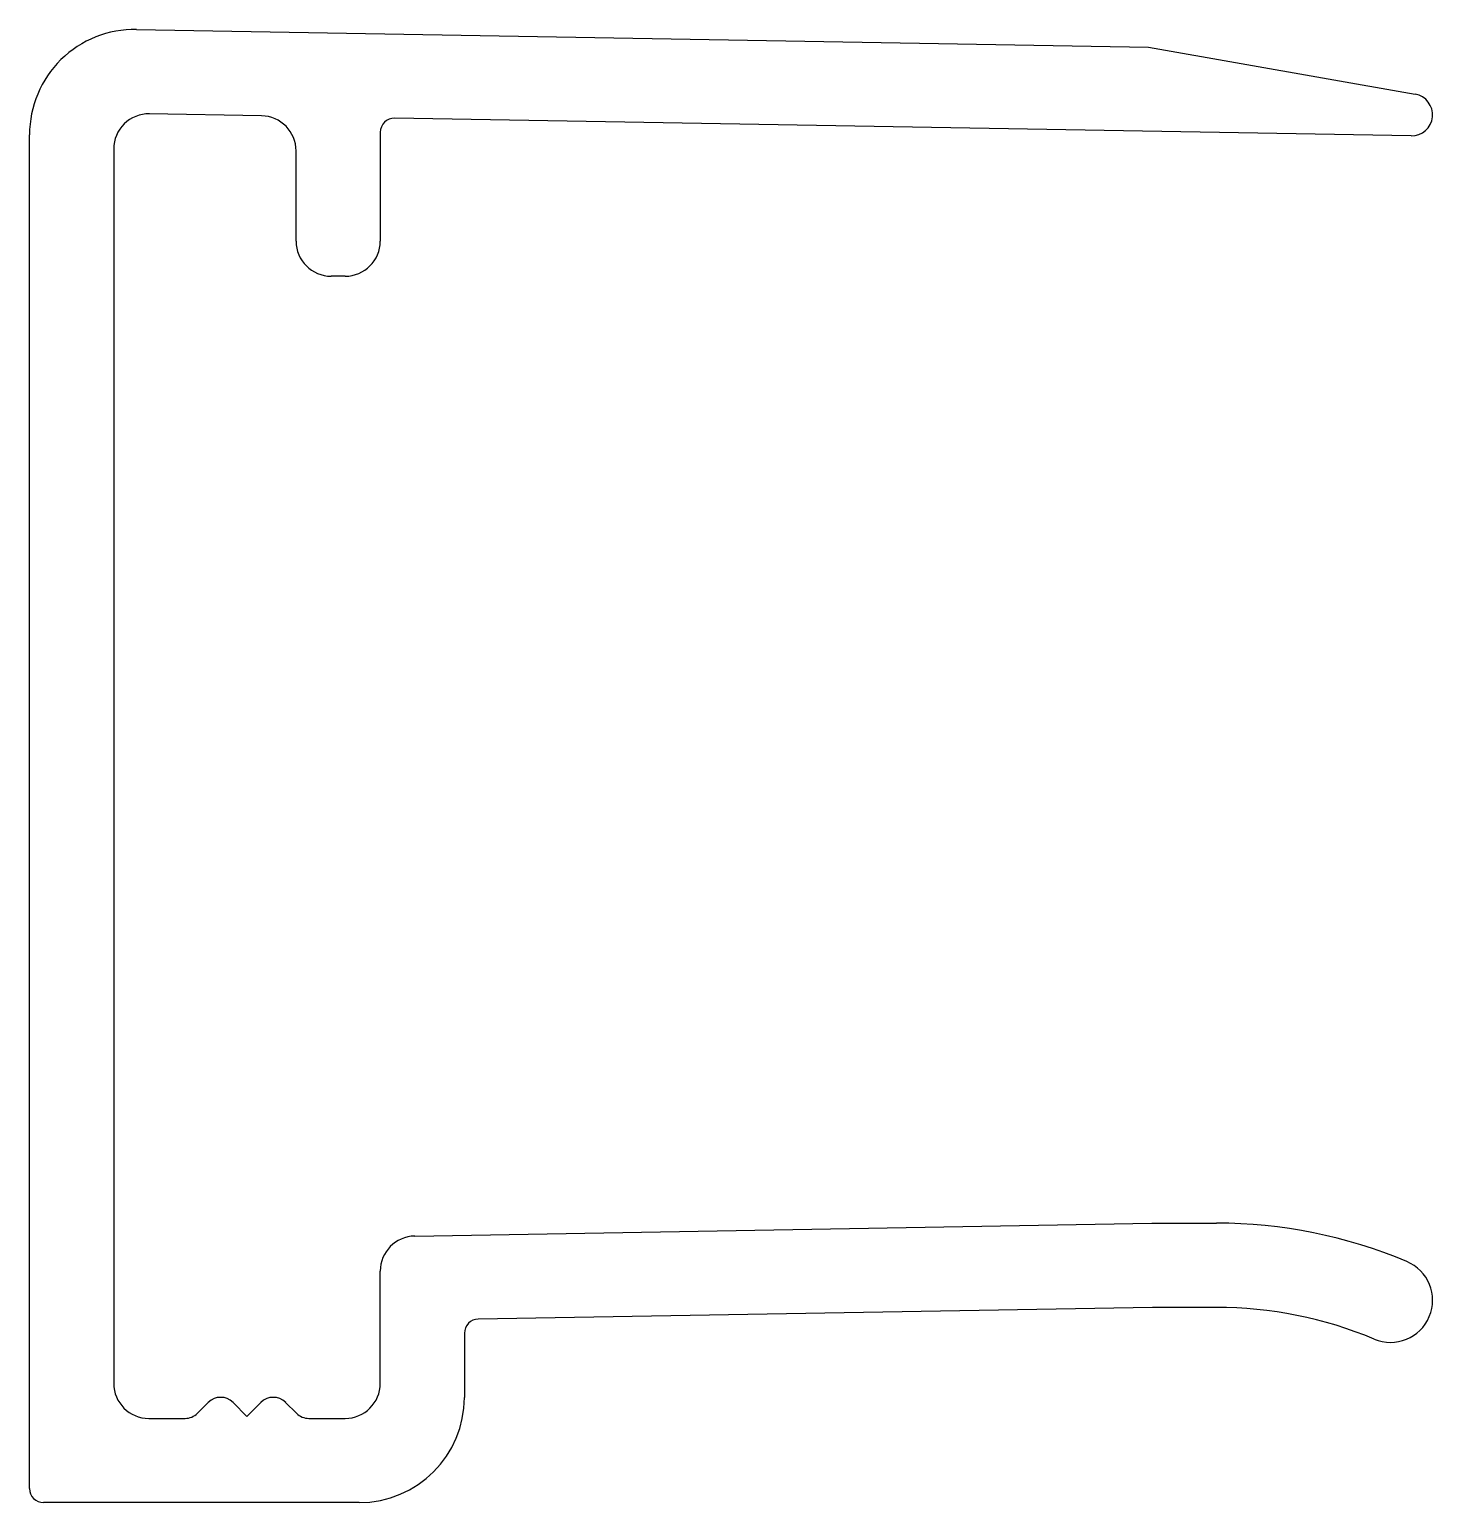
# Model space of a CAD drawing. Extents: x 726.2 to 746.2, y 2137.6 to 2158.6.
import ezdxf

# ---------------------------------------------------------------- set-up
doc = ezdxf.new("R2010")
doc.units = 0
doc.layers.get('0').update_dxf_attribs({"linetype": 'CONTINUOUS'})

msp = doc.modelspace()

# ---------------------------------------------------------------- linework, layer by layer
for p, q in [((727.697, 2158.648), (742.122, 2158.396)), ((742.122, 2158.396), (745.923, 2157.726)), ((729.479, 2157.417), (727.879, 2157.445)), ((745.865, 2157.131), (731.374, 2157.384)), ((726.171, 2137.848), (726.171, 2157.148)), ((731.171, 2157.184), (731.171, 2155.631)), ((727.371, 2156.945), (727.371, 2139.348)), ((729.971, 2155.631), (729.971, 2156.917)), ((730.671, 2155.131), (730.471, 2155.131)), ((731.662, 2141.447), (742.171, 2141.631)), ((742.171, 2141.631), (743.091, 2141.631)), ((731.171, 2139.348), (731.171, 2140.947)), ((742.181, 2140.431), (732.567, 2140.263)), ((743.091, 2140.431), (742.181, 2140.431)), ((732.371, 2140.063), (732.371, 2139.148)), ((728.565, 2138.921), (728.719, 2139.075)), ((729.072, 2139.075), (729.271, 2138.877)), ((729.271, 2138.877), (729.469, 2139.075)), ((729.822, 2139.075), (729.976, 2138.921)), ((727.871, 2138.848), (728.388, 2138.848)), ((730.153, 2138.848), (730.671, 2138.848)), ((730.871, 2137.648), (726.371, 2137.648))]:
    msp.add_line(p, q)
for centre, radius, start, end in [((727.671, 2157.148), 1.5, 89, 180), ((745.871, 2157.431), 0.3, 269, 80), ((727.871, 2156.945), 0.5, 89, 180), ((729.471, 2156.917), 0.5, 0, 89), ((731.371, 2157.184), 0.2, 89, 180), ((730.471, 2155.631), 0.5, 180, 270), ((730.671, 2155.631), 0.5, 270, 0), ((743.091, 2134.631), 7, 67.2018, 90), ((731.671, 2140.947), 0.5, 91, 180), ((745.571, 2140.531), 0.6, 247.2018, 67.2018), ((743.091, 2134.631), 5.8, 67.2018, 90), ((732.571, 2140.063), 0.2, 91, 180), ((727.871, 2139.348), 0.5, 180, 270), ((730.671, 2139.348), 0.5, 270, 360), ((728.896, 2138.898), 0.25, 45, 135), ((729.646, 2138.898), 0.25, 45, 135), ((730.871, 2139.148), 1.5, 270, 360), ((728.388, 2139.098), 0.25, 270, 315), ((730.153, 2139.098), 0.25, 225, 270), ((726.371, 2137.848), 0.2, 180, 270)]:
    msp.add_arc(centre, radius, start, end)

doc.saveas('drawing.dxf')
